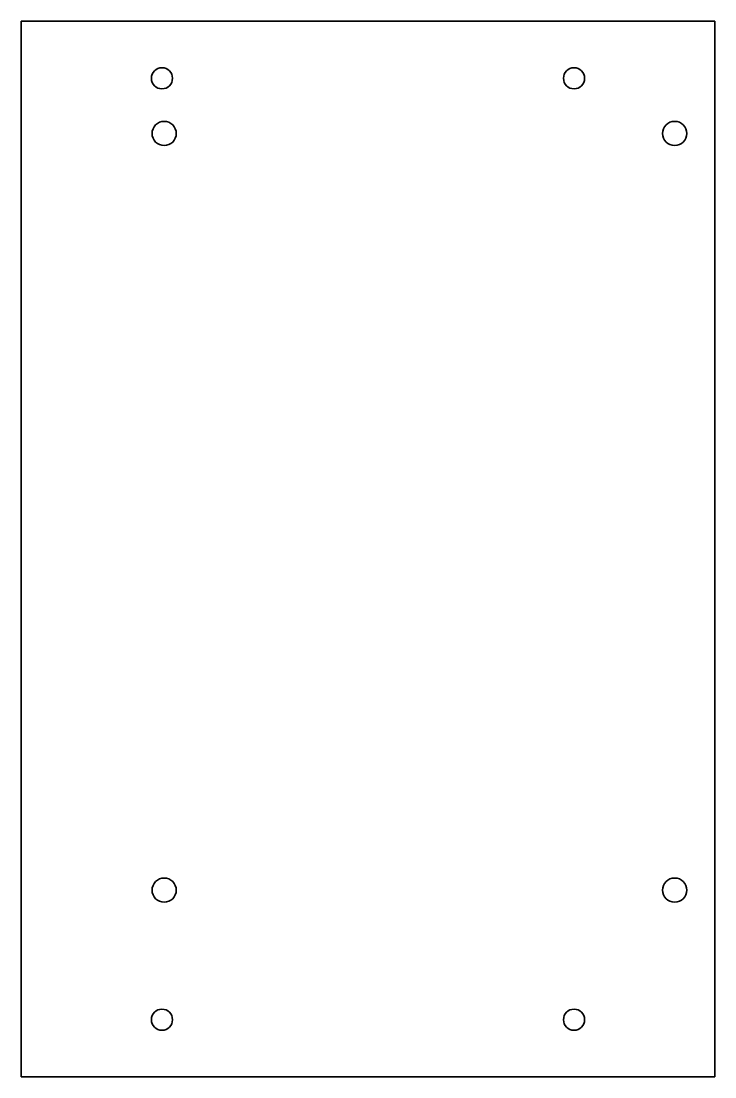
# Model space of a CAD drawing. Header units: millimetres. Extents: x -1 to 77, y -6 to 114.
import ezdxf

# ---------------------------------------------------------------- set-up
doc = ezdxf.new("R2010")
doc.units = ezdxf.units.MM
doc.layers.add('1', color=7, linetype='Continuous', true_color=0xffffff)

msp = doc.modelspace()

# ---------------------------------------------------------------- linework, layer by layer
at = {"layer": '1', "color": 252, "linetype": 'Continuous', "lineweight": 35}
for p, q in [((-1.3431, 114.451369), (-1.3431, -5.548631)), ((-1.3431, 114.451369), (-1.3431, -5.548631)), ((77.478343, 114.451369), (-1.3431, 114.451369)), ((77.478343, 114.451369), (-1.3431, 114.451369)), ((77.478343, -5.548631), (77.478343, 114.451369)), ((77.478343, -5.548631), (77.478343, 114.451369)), ((-1.3431, -5.548631), (77.478343, -5.548631)), ((-1.3431, -5.548631), (77.478343, -5.548631))]:
    msp.add_line(p, q, dxfattribs=at)
for centre, radius in [((14.657021, 107.951369), 1.2), ((14.657021, 107.951369), 1.2), ((61.478221, 107.951369), 1.2), ((61.478221, 107.951369), 1.2), ((14.907978, 101.68), 1.375), ((14.907978, 101.68), 1.375), ((72.907978, 101.68), 1.375), ((72.907978, 101.68), 1.375), ((14.907978, 15.68), 1.375), ((14.907978, 15.68), 1.375), ((72.907978, 15.68), 1.375), ((72.907978, 15.68), 1.375), ((14.657021, 0.951369), 1.2), ((14.657021, 0.951369), 1.2), ((61.478221, 0.951369), 1.2), ((61.478221, 0.951369), 1.2)]:
    msp.add_circle(centre, radius, dxfattribs=at)

doc.saveas('drawing.dxf')
